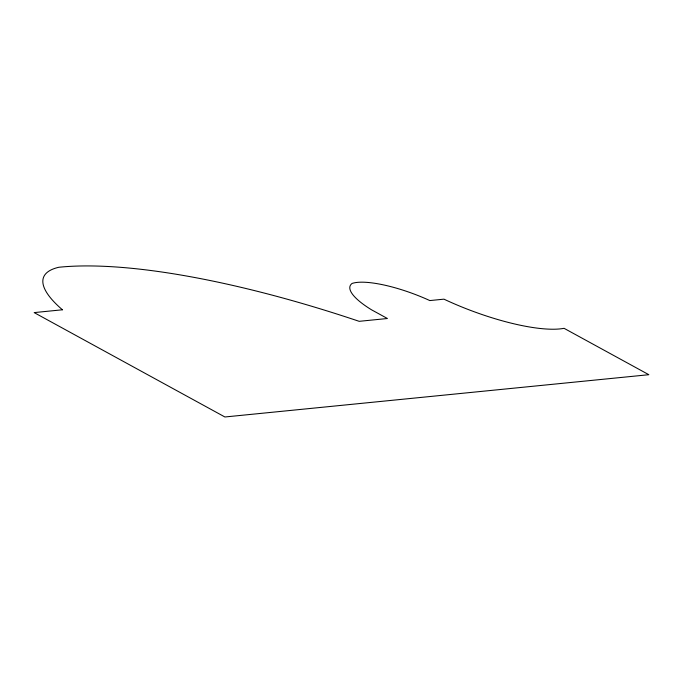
<?xml version="1.0" encoding="UTF-8"?>
<svg xmlns="http://www.w3.org/2000/svg" width="683" height="683" viewBox="0 0 683 683"><rect width="100%" height="100%" fill="white"/><g stroke="black" fill="none" stroke-linecap="round" stroke-linejoin="round"><path stroke-width="1.02" d="M62.418 309.783L34.15 312.601L224.895 416.98L648.85 374.702L564.073 328.318A101.963 26.91 20.7 0 1 443.967 299.163L429.829 300.571A65.397 17.254 20.7 0 0 352.061 283.462A69.145 18.245 20.7 0 0 371.535 309.809L387.432 318.509L359.173 321.326A402.185 106.121 20.7 0 0 58.875 267.258A152.625 40.271 20.7 0 0 62.418 309.783"/></g></svg>
